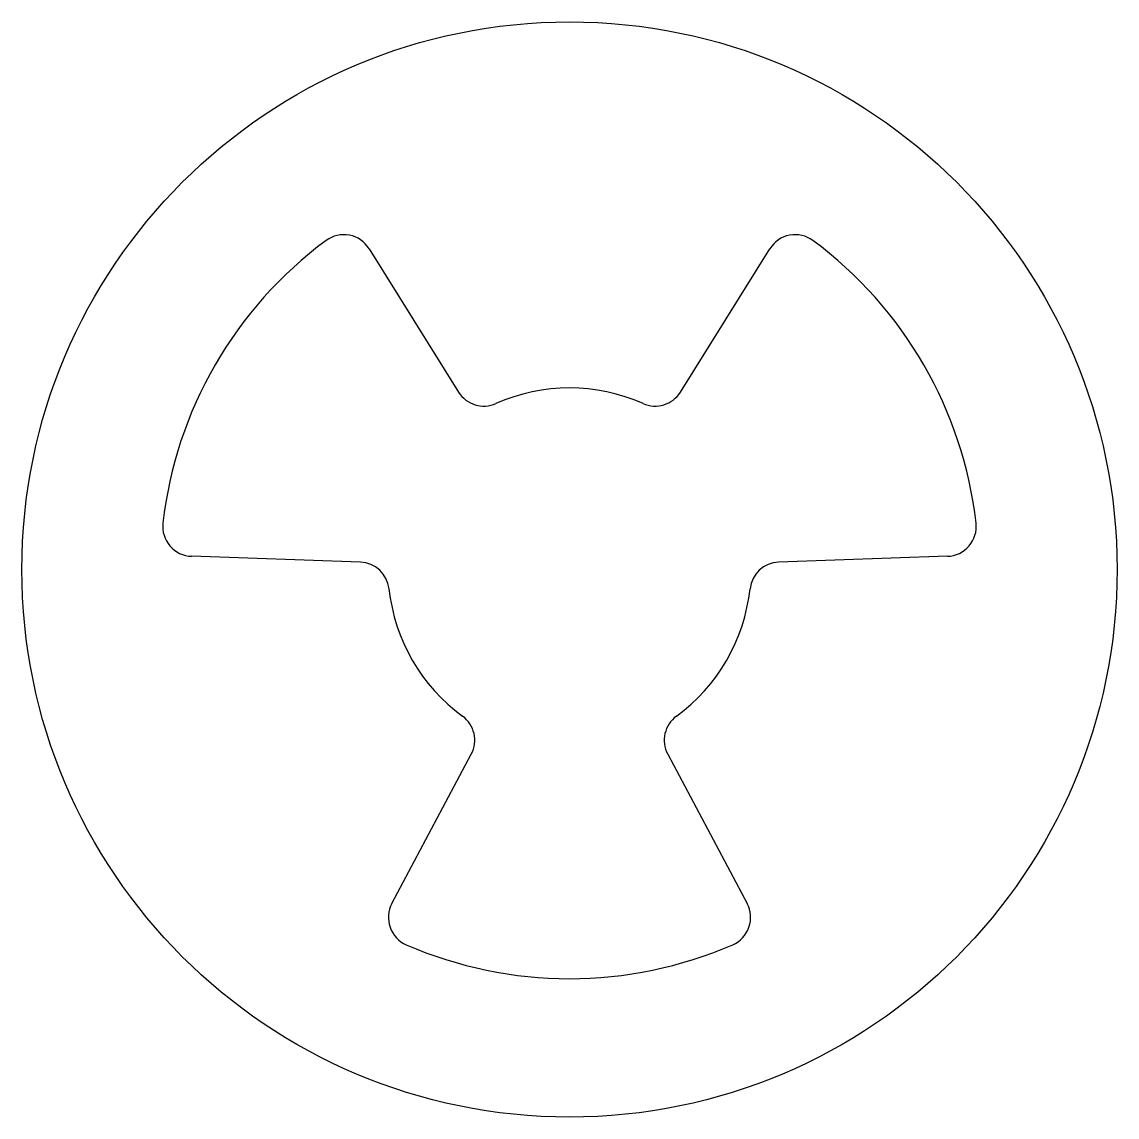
# Model space of a CAD drawing. Extents: x 1850.2 to 1887, y 1415.3 to 1452.1.
import ezdxf

# ---------------------------------------------------------------- set-up
doc = ezdxf.new("R2010")
doc.units = 0
doc.layers.get('0').update_dxf_attribs({"linetype": 'CONTINUOUS'})

msp = doc.modelspace()

# ---------------------------------------------------------------- linework, layer by layer
for p, q in [((1861.877, 1444.469), (1864.887, 1439.651)), ((1872.337, 1439.651), (1875.348, 1444.469)), ((1861.587, 1433.935), (1855.909, 1434.133)), ((1881.315, 1434.133), (1875.637, 1433.935)), ((1862.645, 1422.467), (1865.312, 1427.483)), ((1871.912, 1427.483), (1874.58, 1422.467))]:
    msp.add_line(p, q)
msp.add_circle((1868.612, 1433.69), 18.4)
for centre, radius, start, end in [((1861.029, 1443.939), 1, 32, 126.4984), ((1876.196, 1443.939), 1, 53.5016, 148), ((1868.612, 1433.69), 13.75, 126.4984, 173.5016), ((1868.612, 1433.69), 13.75, 6.4984, 53.5016), ((1865.736, 1440.181), 1, 212, 293.9033), ((1868.612, 1433.69), 6.1, 66.0967, 113.9033), ((1871.489, 1440.181), 1, 246.0967, 328), ((1855.944, 1435.133), 1, 173.5016, 268), ((1881.28, 1435.133), 1, 272, 6.4984), ((1861.553, 1432.935), 1, 6.0967, 88), ((1875.672, 1432.935), 1, 92, 173.9033), ((1868.612, 1433.69), 6.1, 186.0967, 233.9033), ((1868.612, 1433.69), 6.1, 306.0967, 353.9033), ((1864.429, 1427.953), 1, 332, 53.9033), ((1872.795, 1427.953), 1, 126.0967, 208), ((1863.528, 1421.997), 1, 152, 246.4984), ((1873.697, 1421.997), 1, 293.5016, 28), ((1868.612, 1433.69), 13.75, 246.4984, 293.5016)]:
    msp.add_arc(centre, radius, start, end)

doc.saveas('drawing.dxf')
